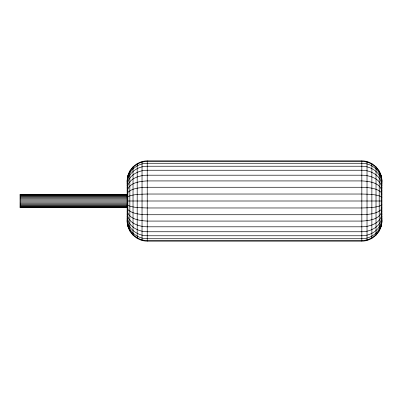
<?xml version="1.0" encoding="UTF-8"?>
<svg xmlns="http://www.w3.org/2000/svg" width="402" height="402" viewBox="0 0 402 402"><rect width="100%" height="100%" fill="white"/><g stroke="black" fill="none" stroke-linecap="round" stroke-linejoin="round"><path stroke-width="0.6" d="M127.841 175.729L127.158 180.925L127.158 221.075C127.092 231.818 136.489 241.215 147.232 241.145L361.825 241.145C372.569 241.215 381.965 231.818 381.9 221.075L381.9 180.925C381.965 170.182 372.569 160.785 361.825 160.855L147.232 160.855C138.358 160.906 130.188 167.172 127.841 175.729L127.841 226.271M127.158 181.232C127.107 170.538 136.605 161.383 147.232 161.463L361.825 161.463C372.453 161.383 381.95 170.538 381.9 181.232M381.9 220.768C381.95 231.462 372.453 240.617 361.825 240.537L147.232 240.537C136.605 240.617 127.107 231.462 127.158 220.768M127.158 182.136C127.173 171.589 136.946 163.162 147.232 163.272L361.825 163.272C372.111 163.162 381.885 171.589 381.9 182.136M381.9 219.864C381.885 230.411 372.111 238.838 361.825 238.728L147.232 238.728C136.946 238.838 127.173 230.411 127.158 219.864M127.158 183.619C127.318 173.312 137.509 166.101 147.232 166.232L361.825 166.232C371.548 166.101 381.739 173.312 381.9 183.619M381.9 218.381C381.739 228.688 371.548 235.899 361.825 235.768L147.232 235.768C137.509 235.899 127.318 228.688 127.158 218.381M127.158 185.623C127.61 175.689 138.258 170.162 147.232 170.247L361.825 170.247C370.8 170.162 381.448 175.689 381.9 185.623M381.9 216.376C381.448 226.311 370.8 231.838 361.825 231.753L147.232 231.753C138.258 231.838 127.61 226.311 127.158 216.376M127.158 188.096C128.153 178.719 139.127 175.272 147.232 175.197L361.825 175.197C369.93 175.272 380.905 178.719 381.9 188.096M381.9 213.904C380.905 223.281 369.93 226.728 361.825 226.803L147.232 226.803C139.127 226.728 128.153 223.281 127.158 213.904M127.158 190.965C129.092 182.483 139.981 181.297 147.232 180.925L361.825 180.925C369.076 181.297 379.965 182.483 381.9 190.965M381.9 211.035C379.965 219.517 369.076 220.703 361.825 221.075L147.232 221.075C139.981 220.703 129.092 219.517 127.158 211.035M127.158 194.136L127.841 192.357C133.052 187.729 140.63 187.623 147.232 187.267L361.825 187.267C368.428 187.623 376.006 187.729 381.217 192.357L381.9 194.136M381.9 207.864L381.217 209.643C376.006 214.271 368.428 214.377 361.825 214.733L147.232 214.733C140.63 214.377 133.052 214.271 127.841 209.643L127.158 207.864M127.158 197.513L127.841 196.613C133.921 194.04 140.75 194.297 147.232 194.03L361.825 194.03C368.307 194.297 375.136 194.04 381.217 196.613L381.9 197.513M381.9 204.487L381.217 205.387C375.136 207.96 368.307 207.703 361.825 207.97L147.232 207.97C140.75 207.703 133.921 207.96 127.841 205.387L127.158 204.487M127.158 194.307L20.1 194.307L20.1 207.693L127.158 207.693M20.1 194.462L127.158 194.462M20.1 194.759L127.158 194.759M20.1 195.206L127.158 195.206M20.1 195.915L127.158 195.915M20.1 196.734L127.158 196.734M20.1 197.653L127.158 197.653M20.1 198.729L127.158 198.729M20.1 199.849L127.158 199.849M20.1 201L381.9 201M20.1 202.151L127.158 202.151M20.1 203.271L127.158 203.271M20.1 204.347L127.158 204.347M20.1 205.266L127.158 205.266M20.1 206.085L127.158 206.085M20.1 206.794L127.158 206.794M20.1 207.241L127.158 207.241M20.1 207.538L127.158 207.538M381.217 175.729L381.217 226.271M379.212 170.89L379.212 231.11M376.021 166.735L376.021 235.265M371.865 163.544L371.865 238.456M367.021 161.539L367.021 240.461M361.825 160.855L361.825 241.145M147.232 160.855L147.232 241.145M142.037 161.539L142.037 240.461M137.193 163.544L137.193 238.456M133.037 166.735L133.037 235.265M129.846 170.89L129.846 231.11"/></g></svg>
